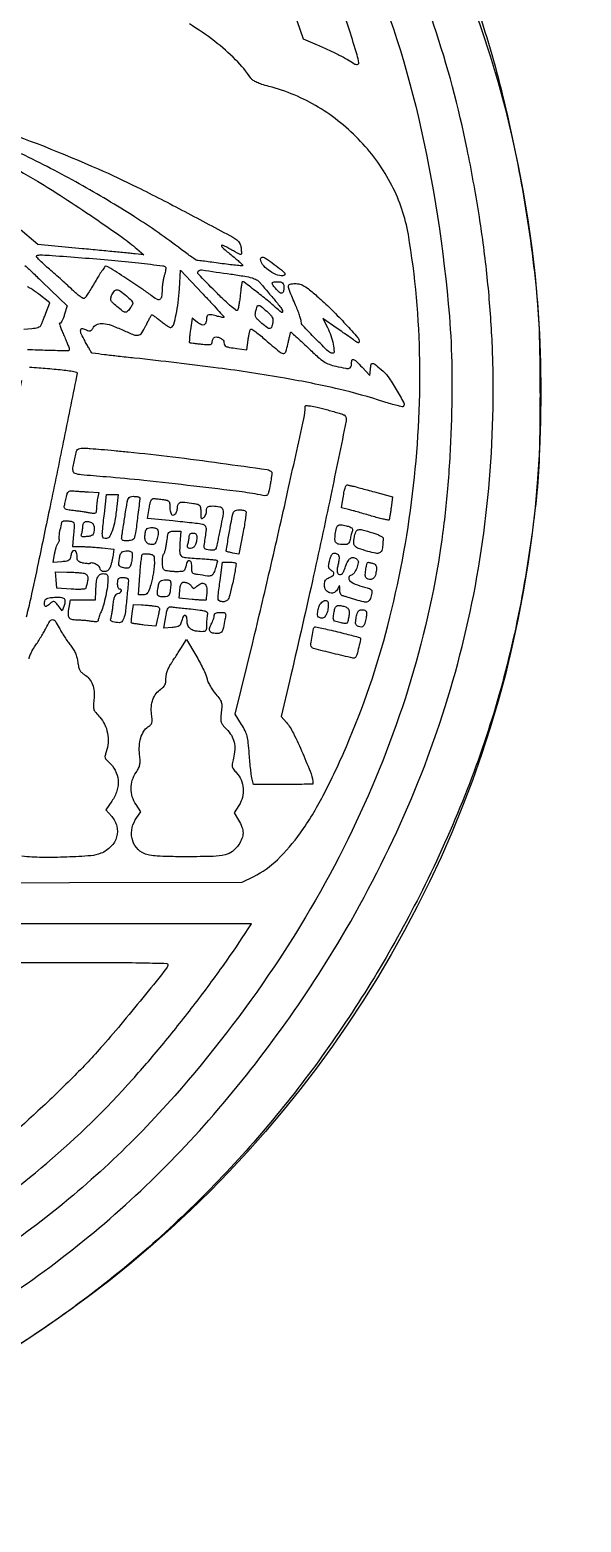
# Model space of a CAD drawing. Header units: millimetres. Extents: x 7 to 202, y 10 to 284.
# Drawn here: x 88.45 to 98.21, y 56 to 82.41 of the extents above; entities that cross this region are included whole.
import ezdxf

# ---------------------------------------------------------------- set-up
doc = ezdxf.new("R2010")
doc.units = ezdxf.units.MM
doc.layers.add('CUT', color=1, linetype='Continuous')
doc.layers.add('ENGRAVE', color=7, linetype='Continuous')

msp = doc.modelspace()

# ---------------------------------------------------------------- linework, layer by layer
at = {"layer": 'CUT'}
msp.add_circle((77.5, 76), 20, dxfattribs=at)
at = {"layer": 'ENGRAVE', "extrusion": (0, 0, -1)}
for points in [[(-32.411, 127.361, -0.000002), (-32.398, 124.768, -0.000205)], [(-77.201, 105.963, 0.000018), (-68.269, 105.993, 0.000035), (-59.395, 106.023, 0.092839)], [(-69.624, 58.502, -0.053836), (-73.36, 57.266, -0.052978), (-77.33, 56.844, -0.049887), (-81.384, 57.249, -0.05154), (-85.205, 58.44, -0.055274), (-88.605, 60.368, -0.054565), (-91.537, 63.019, -0.048055), (-93.969, 66.351, -0.031736), (-95.146, 68.66, -0.034269), (-95.986, 71.042, -0.034531), (-96.488, 73.5, -0.033252), (-96.656, 76.034, -0.01372), (-96.628, 77.058, -0.013123), (-96.543, 78.095, -0.012593), (-96.4, 79.166, -0.010534), (-96.195, 80.294, -0.062107), (-94.75, 84.593, -0.064454)], [(-95.684, 84.541, 0.04501), (-96.795, 81.356, 0.036149), (-97.421, 77.779, 0.018533), (-97.47, 77.018, 0.006773), (-97.484, 75.939, 0.006702), (-97.47, 74.865, 0.020198), (-97.421, 74.135, 0.019941), (-97.142, 72.264, 0.023803), (-96.727, 70.529, 0.024079), (-96.153, 68.859, 0.02132), (-95.401, 67.181, 0.038628), (-93.687, 64.332, 0.040454), (-91.579, 61.827, 0.041226), (-89.136, 59.736, 0.043588), (-86.427, 58.117, 0.020493)], [(-93.124, 82.724), (-93.291, 82.245), (-93.539, 82.139, 0.006673), (-93.751, 82.047, 0.01025), (-93.931, 81.96, 0.011881), (-94.078, 81.881, 0.024349), (-94.189, 81.81, -0.174331), (-94.25, 81.794, -0.43069), (-94.276, 81.825, -0.040658), (-94.246, 81.962, -0.002037), (-94.111, 82.401, -0.046736), (-93.211, 84.55, -0.038601)], [(-94.297, 83.948, 0.047544), (-95.331, 80.856, 0.036564), (-95.879, 77.338, 0.017313), (-95.922, 76.408, 0.011967), (-95.91, 75.355, 0.011856), (-95.847, 74.287, 0.015417), (-95.735, 73.314, 0.03954), (-95.151, 70.747, 0.036773), (-94.159, 68.238, 0.035604), (-92.775, 65.825, 0.032174), (-91.019, 63.546, 0.049906), (-88.569, 61.263, 0.04917), (-85.705, 59.498, 0.048036)], [(-86.091, 67.308), (-89.152, 67.317), (-92.213, 67.326), (-92.416, 67.426, -0.07949), (-92.835, 67.721, -0.044437), (-93.241, 68.195, -0.035104), (-93.645, 68.856, -0.018371), (-94.058, 69.728, -0.038152), (-94.79, 71.868, -0.03321), (-95.229, 74.195, -0.033297), (-95.356, 76.553, -0.03896), (-95.153, 78.784, -0.077525), (-94.861, 79.655, -0.069518), (-94.309, 80.433, -0.068613), (-93.558, 81.039, -0.071965), (-92.682, 81.406, 0.01343), (-92.56, 81.442, 0.030268), (-92.47, 81.476, 0.040428), (-92.406, 81.512, 0.096068), (-92.367, 81.55, -0.048064), (-92.095, 81.877, -0.030587), (-91.722, 82.205, -0.028514), (-91.277, 82.51, -0.026231)], [(-87.727, 80.707, 0.019937), (-89.664, 79.945, 0.011553), (-90.351, 79.623, 0.005924), (-91.197, 79.19, 0.001956), (-92.048, 78.738, 0.128844), (-92.168, 78.626, 0.093924), (-92.185, 78.583, 0.028224), (-92.195, 78.512, 0.02182), (-92.197, 78.443, 0.411577), (-92.184, 78.429, 0.118051), (-92.175, 78.432, 0.001886), (-92.127, 78.456, 0.004843), (-92.073, 78.485, 0.003178), (-92.011, 78.519, -0.007676), (-91.862, 78.599, -0.619696), (-91.845, 78.587, -0.177637), (-91.868, 78.548, -0.004435), (-92.028, 78.415, 0.007313), (-92.106, 78.351, 0.012298), (-92.169, 78.294, 0.00598), (-92.219, 78.246, 0.41496), (-92.219, 78.235, 0.222172), (-92.205, 78.23, 0.002012), (-92.096, 78.24, 0.006357), (-91.97, 78.254, 0.004005), (-91.823, 78.274, -0.000906), (-91.674, 78.294, -0.001364), (-91.545, 78.311, -0.000528), (-91.434, 78.325, -0.031859), (-91.414, 78.327, 0.148617), (-91.396, 78.332, 0.003337), (-91.32, 78.384, 0.007232), (-91.232, 78.446, 0.004794), (-91.133, 78.521, -0.02107), (-90.306, 79.098, -0.014661), (-89.328, 79.681, -0.014553), (-88.306, 80.213, -0.019204)], [(-87.923, 80.107, 0.009481), (-88.586, 79.728, 0.009205), (-89.05, 79.439, 0.005491), (-89.591, 79.08, 0.004786), (-90.09, 78.733, 0.025903), (-90.349, 78.529), (-90.468, 78.424), (-90.314, 78.442, -0.003542), (-90.216, 78.452, -0.000333), (-89.975, 78.476, -0.000427), (-89.688, 78.504, -0.000336), (-89.376, 78.534), (-88.592, 78.608), (-88.247, 78.905, -0.020115)], [(-88.366, 78.237, 0.003067), (-88.511, 78.101, 0.001905), (-88.679, 77.941), (-89.113, 77.523), (-89.062, 77.359, 0.019528), (-89.04, 77.298, 0.034238), (-89.017, 77.249, 0.040888), (-88.995, 77.217, 0.377733), (-88.98, 77.215, -0.677312), (-88.974, 77.21, -0.01842), (-88.988, 77.163, -0.015922), (-89.013, 77.095, -0.007841), (-89.05, 77.011, 0.006111), (-89.089, 76.923, 0.008278), (-89.121, 76.842, 0.005881), (-89.147, 76.774, 0.086368), (-89.151, 76.749, 0.419358), (-89.126, 76.725, 0.002283), (-88.763, 76.733, 0.004328), (-88.413, 76.746, 0.124446)], [(-88.347, 77.112), (-88.489, 77.122, -0.025855), (-88.545, 77.129, -0.034087), (-88.595, 77.142, -0.036303), (-88.633, 77.157, -0.184863), (-88.648, 77.174, -0.000547), (-88.658, 77.199, -0.000064), (-88.681, 77.255, -0.000077), (-88.708, 77.323, -0.000063), (-88.736, 77.394), (-88.808, 77.574), (-88.612, 77.727, -0.01236), (-88.536, 77.784, -0.020198), (-88.468, 77.828, -0.015182), (-88.413, 77.859, -0.347689)], [(-88.446, 76.438, 0.010285), (-88.609, 76.428, 0.001745), (-88.92, 76.401, 0.007029), (-89.061, 76.386, 0.011558), (-89.18, 76.37, 0.005268), (-89.278, 76.352, 0.360892), (-89.288, 76.34, 0.050298), (-89.281, 76.276, 0.000076), (-89.044, 75.113, 0.000719), (-88.811, 73.98, 0.001015), (-88.6, 72.972, 0.001787), (-88.467, 72.349, 0.009652), (-88.386, 72.013, 0.015051)], [(-87.944, 74.342, -0.000356), (-88.308, 76.199, -0.048256)], [(-88.439, 71.277, 0.043903), (-88.459, 71.347, 0.037516), (-88.495, 71.422, 0.021299), (-88.548, 71.507, -0.008422), (-88.597, 71.581, -0.005912), (-88.651, 71.667, -0.005966), (-88.7, 71.75, -0.012401), (-88.736, 71.816, 0.019346), (-88.807, 71.943, 0.252689), (-88.852, 71.97, 0.262184), (-88.898, 71.946, 0.020592), (-88.971, 71.824, -0.012907), (-89.015, 71.747, -0.008624), (-89.069, 71.661, -0.008687), (-89.124, 71.579, -0.016848), (-89.172, 71.516, 0.03239), (-89.22, 71.448, 0.036265), (-89.258, 71.377, 0.036336), (-89.284, 71.301, 0.032763), (-89.3, 71.219, -0.022409), (-89.316, 71.131, -0.067657), (-89.337, 71.074, -0.08519), (-89.37, 71.032, -0.051438), (-89.421, 70.995, 0.086453), (-89.505, 70.923, 0.08405), (-89.562, 70.825, 0.071674), (-89.589, 70.701, 0.042953), (-89.586, 70.551, -0.018274), (-89.579, 70.44, -0.08905), (-89.588, 70.379, -0.090634), (-89.618, 70.325, -0.019294), (-89.69, 70.244, 0.082417), (-89.776, 70.119, 0.063281), (-89.827, 69.962, 0.061551), (-89.837, 69.792, 0.068568), (-89.805, 69.631, -0.02514), (-89.785, 69.565, -0.118718), (-89.785, 69.526, -0.127478), (-89.803, 69.493, -0.030845), (-89.849, 69.449, 0.097329), (-89.964, 69.304, 0.100448), (-90.015, 69.128, 0.095799), (-89.994, 68.939, 0.0803), (-89.904, 68.758), (-89.796, 68.607), (-89.901, 68.487, 0.119396), (-89.992, 68.313, 0.132892), (-89.989, 68.125, 0.124987), (-89.889, 67.955, 0.098915), (-89.711, 67.835, 0.080633), (-89.53, 67.792, 0.009138), (-89.108, 67.768, 0.012007), (-88.665, 67.762, 0.023672), (-88.313, 67.783, 0.006269)], [(-87.056, 61.1, -0.03473), (-88.754, 62.353, -0.034137), (-90.273, 63.836, -0.010076), (-90.823, 64.477, -0.008532), (-91.379, 65.176, -0.008722), (-91.893, 65.87, -0.013011), (-92.315, 66.496), (-92.375, 66.59), (-89.591, 66.59), (-86.806, 66.59)], [(-87.116, 65.906), (-89.006, 65.906, 0.001032), (-89.913, 65.904, 0.004092), (-90.47, 65.897, 0.001241), (-90.876, 65.888, 0.406776), (-90.896, 65.867, 0.169896), (-90.874, 65.804, 0.001114), (-90.499, 65.335, 0.004862), (-90.111, 64.863, 0.006153), (-89.743, 64.434, 0.016074), (-89.212, 63.868, 0.009995), (-88.554, 63.237, 0.00965), (-87.913, 62.668, 0.031566)]]:
    msp.add_lwpolyline(points, format="xyb", dxfattribs=at)
for points in [[(-89.373, 78.374, 0.003641), (-89.898, 78.33, 0.004757), (-90.376, 78.281, 0.001266), (-90.806, 78.233, 0.169118), (-90.853, 78.21, 0.210805), (-90.859, 78.195, 0.021112), (-90.855, 78.157, 0.023653), (-90.847, 78.11, 0.016604), (-90.833, 78.058, -0.019449), (-90.818, 77.999, -0.013178), (-90.805, 77.93, -0.013292), (-90.796, 77.863, -0.025734), (-90.793, 77.81, 0.030758), (-90.785, 77.684, 0.240859), (-90.752, 77.637, 0.263606), (-90.698, 77.638, 0.035713), (-90.6, 77.705, -0.020868), (-90.437, 77.825, -0.004889), (-90.153, 78.012, -0.001468), (-89.845, 78.21, -0.142714), (-89.795, 78.224, -0.242367), (-89.78, 78.216, -0.005358), (-89.729, 78.143, -0.010943), (-89.671, 78.055, -0.007027), (-89.608, 77.949, 0.005213), (-89.544, 77.842, 0.007462), (-89.486, 77.749, 0.004404), (-89.435, 77.672, 0.106031), (-89.416, 77.654, 0.282834), (-89.395, 77.654, 0.017583), (-89.341, 77.69, 0.021813), (-89.277, 77.74, 0.014069), (-89.208, 77.803, -0.00509), (-89.124, 77.881, -0.002501), (-89.015, 77.98, -0.002481), (-88.902, 78.081, -0.003608), (-88.8, 78.169, 0.007304), (-88.712, 78.247, 0.010999), (-88.637, 78.318, 0.006051), (-88.577, 78.379, 0.193694), (-88.569, 78.398, 0.386633), (-88.589, 78.42, 0.031318), (-88.674, 78.423, 0.010995), (-88.845, 78.414, 0.00062)], [(-92.778, 78.257, 0.010548), (-92.906, 78.16, 0.062708), (-92.965, 78.101, 0.326202), (-92.965, 78.069, 0.24517), (-92.934, 78.053, 0.102159), (-92.808, 78.079, 0.059958), (-92.675, 78.156, 0.062044), (-92.572, 78.257, 0.170671), (-92.538, 78.351, 0.228476), (-92.552, 78.38, 0.268226), (-92.582, 78.385, 0.056619), (-92.644, 78.352, 0.00594)], [(-91.503, 77.747, 0.001999), (-91.651, 77.59, 0.003222), (-91.775, 77.454, 0.000607), (-91.884, 77.334, 0.185635), (-91.888, 77.322, 0.426296), (-91.883, 77.317, 0.022024), (-91.856, 77.319, 0.023893), (-91.82, 77.326, 0.013647), (-91.777, 77.337, -0.014797), (-91.674, 77.363, -0.090548), (-91.62, 77.365, -0.219441), (-91.591, 77.347, -0.140128), (-91.58, 77.309, 0.056928), (-91.57, 77.227, 0.221903), (-91.539, 77.189, 0.22685), (-91.49, 77.188, 0.059218), (-91.421, 77.23), (-91.324, 77.307), (-91.295, 77.096, -0.005756), (-91.285, 77.014, -0.009038), (-91.278, 76.944, -0.003785), (-91.274, 76.884, -0.237578), (-91.278, 76.875, -0.138196), (-91.288, 76.87, -0.002709), (-91.344, 76.862, -0.006277), (-91.41, 76.854, -0.004144), (-91.486, 76.846, -0.007788), (-91.601, 76.836, -0.071556), (-91.65, 76.84, -0.205153), (-91.674, 76.857, -0.13649), (-91.683, 76.889, 0.062867), (-91.686, 76.915, 0.062088), (-91.696, 76.938, 0.067692), (-91.709, 76.957, 0.114746), (-91.726, 76.968, 0.137816), (-91.775, 76.971, 0.080796), (-91.83, 76.95, 0.084306), (-91.873, 76.914, 0.178964), (-91.888, 76.873, -0.127661), (-91.899, 76.833, -0.159358), (-91.928, 76.806, -0.066), (-91.987, 76.788, -0.008821), (-92.118, 76.768), (-92.291, 76.745), (-92.316, 76.92, 0.011679), (-92.327, 76.988, 0.016621), (-92.34, 77.048, 0.012618), (-92.353, 77.096, 0.181164), (-92.364, 77.11, 0.29737), (-92.381, 77.11, 0.006846), (-92.451, 77.06, 0.01301), (-92.533, 76.997, 0.008167), (-92.626, 76.919, -0.004352), (-92.865, 76.715, -0.129953), (-92.937, 76.682, -0.368951), (-92.982, 76.708, -0.031184), (-93.021, 76.847, 0.002482), (-93.038, 76.923, 0.003786), (-93.053, 76.989, 0.0014), (-93.067, 77.046, 0.096305), (-93.071, 77.054, 0.443463), (-93.078, 77.055, 0.001023), (-93.164, 76.978, 0.005024), (-93.262, 76.889, 0.002994), (-93.377, 76.781, -0.007105), (-93.553, 76.617, -0.037071), (-93.658, 76.536, -0.058116), (-93.75, 76.489, -0.035759), (-93.868, 76.455, -0.005593), (-94.045, 76.419, -0.083991), (-94.108, 76.418, -0.270664), (-94.136, 76.441, -0.091868), (-94.147, 76.496, 0.066705), (-94.155, 76.56, 0.426842), (-94.181, 76.573, 0.117902), (-94.228, 76.545, 0.008628), (-94.334, 76.436), (-94.472, 76.291), (-94.482, 76.402, 0.027346), (-94.495, 76.487, 0.360793), (-94.518, 76.505, 0.161255), (-94.557, 76.491, 0.006703), (-94.674, 76.398, 0.067663), (-94.792, 76.271, 0.019191), (-94.939, 76.044, 0.011051), (-95.073, 75.807, 0.330878), (-95.064, 75.742, 0.253205), (-95.044, 75.737, 0.006922), (-94.954, 75.757, 0.012706), (-94.846, 75.786, 0.008175), (-94.722, 75.824, -0.022377), (-93.924, 76.048, -0.013736), (-92.966, 76.242, -0.011058), (-91.789, 76.422, -0.005639), (-90.304, 76.598, 0.001363), (-90.017, 76.629, 0.002225), (-89.774, 76.658, 0.000276), (-89.558, 76.684, 0.200555), (-89.548, 76.689, 0.033321), (-89.542, 76.699, 0.000518), (-89.509, 76.755, 0.001378), (-89.472, 76.82, 0.000912), (-89.429, 76.896, 0.021024), (-89.363, 77.025, 0.14249), (-89.353, 77.096, 0.415183), (-89.384, 77.12, 0.08784), (-89.457, 77.096, -0.055927), (-89.495, 77.081, -0.16014), (-89.523, 77.082, -0.126879), (-89.548, 77.101, -0.029682), (-89.58, 77.143, 0.16229), (-89.649, 77.198, 0.111857), (-89.75, 77.211, 0.063445), (-89.894, 77.178, 0.018857), (-90.104, 77.091, -0.012976), (-90.293, 77.011, -0.144276), (-90.373, 77.004, -0.200502), (-90.432, 77.044, -0.028999), (-90.506, 77.172, 0.002029), (-90.541, 77.242, 0.003011), (-90.573, 77.302, 0.001336), (-90.601, 77.354, 0.060229), (-90.607, 77.364, 0.369823), (-90.617, 77.365, 0.006493), (-90.661, 77.336, 0.012887), (-90.713, 77.297, 0.007809), (-90.773, 77.25, -0.016411), (-90.834, 77.203, -0.024563), (-90.891, 77.166, -0.021771), (-90.939, 77.142, -0.252443), (-90.959, 77.143, -0.187492), (-91.001, 77.199, -0.018112), (-91.043, 77.368, -0.021034), (-91.077, 77.581, -0.015038), (-91.099, 77.821), (-91.118, 78.154)], [(-92.008, 78.085, 0.004888), (-92.256, 78.046, 0.028225), (-92.386, 78.017, 0.055854), (-92.465, 77.985, 0.092894), (-92.521, 77.939, -0.000119), (-92.559, 77.895, -0.000027), (-92.623, 77.819, -0.000028), (-92.697, 77.732, -0.000027), (-92.771, 77.644, 0.010764), (-92.895, 77.491, 0.112527), (-92.928, 77.419, 0.698628), (-92.907, 77.406, 0.024264), (-92.803, 77.495, -0.018739), (-92.681, 77.601, -0.00468), (-92.475, 77.765, -0.001167), (-92.249, 77.94, -0.165584), (-92.217, 77.95, -0.361019), (-92.21, 77.945, -0.004095), (-92.199, 77.883, -0.010153), (-92.188, 77.808, -0.006169), (-92.178, 77.719, 0.007197), (-92.167, 77.628, 0.009187), (-92.154, 77.544, 0.007442), (-92.141, 77.474, 0.073366), (-92.131, 77.446, 0.458661), (-92.107, 77.441, 0.014387), (-92.018, 77.511, 0.016225), (-91.898, 77.619, 0.005909), (-91.734, 77.78, 0.003531), (-91.436, 78.083, 0.394288), (-91.435, 78.135, 0.24831), (-91.495, 78.157, 0.002033)], [(-92.926, 77.928, 0.162472), (-92.946, 77.888, 0.055129), (-92.948, 77.822, 0.058186), (-92.936, 77.763, 0.325617), (-92.912, 77.745, 0.183477), (-92.875, 77.759, 0.024099), (-92.814, 77.818, 0.025377), (-92.76, 77.884, 0.151843), (-92.745, 77.925, 0.37772), (-92.76, 77.944, 0.038717), (-92.823, 77.95, 0.03954), (-92.89, 77.946, 0.16216)], [(-93.576, 77.66, 0.015943), (-93.805, 77.446, 0.012233), (-94.043, 77.199, 0.006109), (-94.256, 76.959, 0.180744), (-94.284, 76.885, 0.206272), (-94.279, 76.873, 0.229828), (-94.267, 76.869, 0.095022), (-94.247, 76.876, 0.026996), (-94.22, 76.894, -0.004942), (-94.181, 76.922, -0.000662), (-94.098, 76.98, -0.000765), (-94, 77.048, -0.000644), (-93.896, 77.121), (-93.637, 77.3), (-93.72, 77.138, 0.03525), (-93.781, 76.995, 0.033033), (-93.822, 76.842, 0.03109), (-93.84, 76.715, 0.436458), (-93.812, 76.684, 0.193974), (-93.741, 76.713, 0.005843), (-93.51, 76.94, 0.005886), (-93.285, 77.172, 0.191673), (-93.257, 77.244, -0.072446), (-93.252, 77.28, -0.009718), (-93.228, 77.355, -0.01106), (-93.196, 77.442, -0.009102), (-93.158, 77.534, 0.003736), (-93.048, 77.793, 0.092016), (-93.032, 77.869, 0.350776), (-93.059, 77.905, 0.062117), (-93.148, 77.916, 0.064541), (-93.233, 77.905, 0.070463), (-93.31, 77.873, 0.038218), (-93.406, 77.805, 0.006605)], [(-90.162, 77.699, 0.00919), (-90.247, 77.622, 0.120097), (-90.27, 77.587, 0.199863), (-90.269, 77.553, 0.03354), (-90.235, 77.493, 0.038159), (-90.183, 77.426, 0.234849), (-90.144, 77.41, 0.145411), (-90.095, 77.429, 0.012698), (-89.992, 77.514, 0.012765), (-89.915, 77.584, 0.103168), (-89.889, 77.623, 0.162417), (-89.886, 77.661, 0.04483), (-89.906, 77.719, 0.066222), (-89.949, 77.788, 0.244481), (-89.994, 77.807, 0.139914), (-90.055, 77.784, 0.019093)], [(-92.646, 77.426, 0.019847), (-92.711, 77.365, 0.071265), (-92.744, 77.319, 0.101212), (-92.756, 77.275, 0.067141), (-92.754, 77.222, 0.037654), (-92.732, 77.142, 0.304931), (-92.703, 77.121, 0.174931), (-92.659, 77.134, 0.013416), (-92.56, 77.213, 0.016554), (-92.486, 77.279, 0.086674), (-92.454, 77.323, 0.122177), (-92.444, 77.368, 0.047474), (-92.452, 77.432, 0.031401), (-92.475, 77.512, 0.325075), (-92.502, 77.531, 0.166384), (-92.542, 77.515, 0.009107)], [(-93.725, 75.68, 0.004545), (-93.834, 75.651, 0.006721), (-93.928, 75.622, 0.003371), (-94.008, 75.597, 0.12065), (-94.024, 75.587, 0.24894), (-94.053, 75.49, 0.000739), (-93.78, 74.166, 0.003925), (-93.455, 72.658, 0.002384), (-93.048, 70.879), (-92.903, 70.258), (-92.994, 70.151, 0.060191), (-93.118, 69.96, 0.013083), (-93.283, 69.604, 0.011362), (-93.43, 69.24, 0.09056), (-93.462, 69.063, 0.40909), (-93.459, 69.059, 0.000267), (-93.308, 69.056, 0.002572), (-93.138, 69.055, 0.001542), (-92.936, 69.054), (-92.41, 69.054), (-92.386, 69.148, 0.029416), (-92.376, 69.204, 0.004545), (-92.362, 69.316, 0.005057), (-92.349, 69.449, 0.004377), (-92.338, 69.589, -0.008428), (-92.32, 69.792, -0.037386), (-92.299, 69.909, -0.050693), (-92.264, 70.004, -0.024961), (-92.201, 70.117), (-92.089, 70.298), (-92.398, 71.566, -0.00272), (-92.705, 72.86, -0.002338), (-93.015, 74.224, -0.000746), (-93.302, 75.526, -0.053947), (-93.325, 75.744, 0.429717), (-93.342, 75.759, 0.026166), (-93.418, 75.751, 0.019828), (-93.537, 75.728, 0.00524)], [(-90.195, 74.938, 0.00531), (-90.982, 74.851, 0.004284), (-91.826, 74.741, 0.000905), (-92.655, 74.624, 0.162329), (-92.733, 74.585, 0.220785), (-92.738, 74.572, 0.007043), (-92.732, 74.512, 0.012417), (-92.722, 74.441, 0.008156), (-92.707, 74.359, 0.007426), (-92.679, 74.228, 0.093855), (-92.659, 74.181, 0.227988), (-92.629, 74.164, 0.070318), (-92.576, 74.167, -0.019749), (-92.209, 74.229, -0.002129), (-91.354, 74.333, -0.00286), (-90.47, 74.433, -0.006531), (-89.801, 74.495, 0.002008), (-89.358, 74.532, 0.066478), (-89.254, 74.556, 0.291336), (-89.217, 74.604, 0.073264), (-89.223, 74.708, 0.003807), (-89.271, 74.924, 0.098994), (-89.295, 74.978, 0.219166), (-89.335, 75.001, 0.029049), (-89.434, 75.004, 0.013067), (-89.523, 74.999, 0.001582), (-89.717, 74.983, 0.001879), (-89.948, 74.962, 0.001547)], [(-89.488, 74.23), (-89.672, 74.217), (-89.651, 74.112, -0.012865), (-89.643, 74.065, -0.008966), (-89.636, 74.013, -0.00905), (-89.632, 73.962, -0.018471), (-89.63, 73.922, 0.042067), (-89.626, 73.873, 0.242177), (-89.611, 73.853, 0.144669), (-89.58, 73.848, 0.01311), (-89.502, 73.859, -0.005771), (-89.441, 73.87, -0.0028), (-89.363, 73.881, -0.002777), (-89.282, 73.892, -0.003999), (-89.21, 73.901, 0.013475), (-89.125, 73.913, 0.075787), (-89.082, 73.927, 0.182302), (-89.063, 73.947, 0.164455), (-89.062, 73.976, -0.009196), (-89.069, 74.005, -0.002975), (-89.079, 74.049, -0.002965), (-89.09, 74.097, -0.003327), (-89.1, 74.144, 0.02858), (-89.115, 74.203, 0.128986), (-89.135, 74.234, 0.156455), (-89.164, 74.247, 0.048326), (-89.214, 74.249, -0.000007), (-89.261, 74.245, -0.000002), (-89.332, 74.24, -0.000002), (-89.412, 74.235, -0.000003)], [(-94.164, 74.334, 0.009132), (-94.207, 74.324, 0.000955), (-94.306, 74.297, 0.001184), (-94.425, 74.265, 0.000948), (-94.552, 74.23), (-94.872, 74.141), (-94.848, 73.95, 0.005085), (-94.838, 73.875, 0.007121), (-94.827, 73.809, 0.004511), (-94.817, 73.753, 0.089724), (-94.811, 73.737, 0.308813), (-94.797, 73.731, 0.007164), (-94.723, 73.745, 0.013398), (-94.635, 73.766, 0.008366), (-94.532, 73.795, -0.001835), (-94.419, 73.828, -0.00158), (-94.301, 73.862, -0.001591), (-94.193, 73.893, -0.0046), (-94.118, 73.913), (-93.97, 73.951), (-93.993, 74.094, 0.00738), (-94.014, 74.221, 0.028475), (-94.033, 74.298, 0.046888), (-94.052, 74.344, 0.324254), (-94.072, 74.354, 0.008385), (-94.085, 74.351, 0.00166), (-94.109, 74.346, 0.001758), (-94.136, 74.34, 0.001634)], [(-89.991, 73.97, 0.013872), (-89.958, 73.723, 0.038152), (-89.916, 73.553, 0.057537), (-89.867, 73.445, 0.223948), (-89.808, 73.406, 0.159923), (-89.759, 73.414, 0.255243), (-89.737, 73.448, 0.04678), (-89.738, 73.536, 0.002008), (-89.772, 73.843), (-89.811, 74.186), (-89.913, 74.186), (-90.014, 74.186)], [(-90.389, 74.135, 0.229964), (-90.399, 74.105, 0.001264), (-90.361, 73.794, 0.003683), (-90.323, 73.506, 0.055646), (-90.298, 73.408, 0.16783), (-90.285, 73.392, 0.053008), (-90.255, 73.378, 0.046139), (-90.217, 73.368, 0.037151), (-90.175, 73.365, 0.02223), (-90.11, 73.368, 0.203971), (-90.085, 73.381, 0.192492), (-90.077, 73.408, 0.019539), (-90.085, 73.476, -0.001458), (-90.095, 73.537, -0.000349), (-90.111, 73.638, -0.000358), (-90.129, 73.754, -0.000354), (-90.147, 73.87, 0.005309), (-90.176, 74.048, 0.067623), (-90.196, 74.113, 0.18922), (-90.227, 74.142, 0.095226), (-90.281, 74.152, 0.017751), (-90.317, 74.151, 0.022265), (-90.35, 74.147, 0.021187), (-90.377, 74.142, 0.135985)], [(-90.819, 74.093, 0.029627), (-90.883, 74.082, 0.155953), (-90.912, 74.063, 0.151278), (-90.927, 74.031, 0.027374), (-90.93, 73.964, -0.030416), (-90.933, 73.918, -0.036357), (-90.941, 73.875, -0.039376), (-90.954, 73.842, -0.149297), (-90.968, 73.825, -0.246181), (-91.003, 73.822, -0.143954), (-91.035, 73.85, -0.089606), (-91.058, 73.904, -0.055728), (-91.067, 73.973, 0.152052), (-91.082, 74.021, 0.194457), (-91.121, 74.046, 0.077231), (-91.198, 74.049, 0.011916), (-91.349, 74.028, 0.022673), (-91.428, 74.011, 0.159732), (-91.46, 73.99, 0.151912), (-91.474, 73.954, 0.019927), (-91.478, 73.87, -0.009285), (-91.479, 73.793, -0.116196), (-91.487, 73.765, -0.382281), (-91.502, 73.76, -0.075925), (-91.529, 73.776, -0.077115), (-91.549, 73.798, -0.044437), (-91.565, 73.83, -0.043151), (-91.577, 73.866, -0.055078), (-91.58, 73.9, 0.055286), (-91.585, 73.943, 0.182321), (-91.601, 73.966, 0.133988), (-91.631, 73.978, 0.025117), (-91.692, 73.981, 0.044877), (-91.813, 73.969, 0.246497), (-91.863, 73.93, 0.143648), (-91.874, 73.85, 0.013349), (-91.838, 73.652, -0.000087), (-91.815, 73.542, -0.000092), (-91.793, 73.433, -0.000088), (-91.774, 73.34, -0.000416), (-91.763, 73.286, 0.03789), (-91.748, 73.234, 0.157239), (-91.728, 73.209, 0.143805), (-91.696, 73.199, 0.029945), (-91.636, 73.201, 0.027435), (-91.582, 73.209, 0.119437), (-91.553, 73.223, 0.179478), (-91.54, 73.245, 0.080941), (-91.539, 73.28, -0.002411), (-91.574, 73.526, -0.054706), (-91.576, 73.597, -0.215137), (-91.556, 73.632, -0.101995), (-91.508, 73.655, -0.02684), (-91.455, 73.664, -0.00233), (-91.32, 73.681, -0.003061), (-91.158, 73.699, -0.002372), (-90.981, 73.716), (-90.536, 73.759), (-90.565, 73.938, 0.014343), (-90.581, 74.027, 0.060757), (-90.599, 74.079, 0.123596), (-90.622, 74.105, 0.180851), (-90.651, 74.113, 0.003519), (-90.68, 74.11, 0.001129), (-90.724, 74.105, 0.001126), (-90.772, 74.099, 0.00126)], [(-89.155, 73.715, 0.063101), (-89.208, 73.702, 0.225741), (-89.231, 73.677, 0.08979), (-89.238, 73.627, 0.005946), (-89.228, 73.483), (-89.21, 73.263), (-89.364, 73.263, 0.010468), (-89.438, 73.261, 0.004678), (-89.535, 73.256, 0.004629), (-89.637, 73.249, 0.006261), (-89.73, 73.24), (-89.942, 73.218), (-89.919, 73.078, 0.013189), (-89.908, 73.02, 0.012451), (-89.893, 72.961, 0.012514), (-89.878, 72.91, 0.041757), (-89.864, 72.878, 0.140614), (-89.825, 72.836, 0.121476), (-89.767, 72.819, 0.160597), (-89.718, 72.833, 0.249686), (-89.698, 72.87, -0.210401), (-89.681, 72.91, -0.064281), (-89.626, 72.948, -0.063855), (-89.563, 72.972, -0.192909), (-89.518, 72.965, 0.125188), (-89.502, 72.96, 0.021784), (-89.469, 72.961, 0.022473), (-89.431, 72.965, 0.018471), (-89.39, 72.972, 0.037656), (-89.336, 72.988, 0.128136), (-89.307, 73.009, 0.132718), (-89.292, 73.041, 0.041646), (-89.288, 73.094, -0.085119), (-89.275, 73.168, -0.303216), (-89.239, 73.195, -0.30152), (-89.2, 73.172, -0.084791), (-89.179, 73.1, 0.052671), (-89.167, 73.048, 0.16868), (-89.145, 73.02, 0.110354), (-89.105, 73.004, 0.016549), (-89.018, 72.995), (-88.868, 72.984), (-88.891, 73.13, 0.016571), (-88.903, 73.189, 0.018143), (-88.918, 73.245, 0.017875), (-88.934, 73.292, 0.081134), (-88.948, 73.317, -0.042866), (-88.961, 73.335, -0.042789), (-88.97, 73.355, -0.046285), (-88.975, 73.373, -0.110803), (-88.974, 73.387, 0.10588), (-88.97, 73.444, 0.013093), (-88.992, 73.566, 0.008912), (-89.019, 73.689, 0.230604), (-89.04, 73.715, 0.091054), (-89.055, 73.719, 0.016606), (-89.084, 73.72, 0.017376), (-89.119, 73.719, 0.015003)], [(-89.556, 73.678, 0.128667), (-89.573, 73.659, 0.058144), (-89.585, 73.629, 0.050883), (-89.591, 73.591, 0.043008), (-89.59, 73.55, 0.043171), (-89.579, 73.496, 0.143786), (-89.56, 73.467, 0.125611), (-89.526, 73.45, 0.02957), (-89.463, 73.44, 0.014885), (-89.401, 73.436, 0.122284), (-89.373, 73.441, 0.28987), (-89.363, 73.457, 0.089653), (-89.369, 73.485, -0.036156), (-89.377, 73.513, -0.016793), (-89.384, 73.55, -0.016535), (-89.389, 73.589, -0.022141), (-89.391, 73.625, 0.128032), (-89.404, 73.676, 0.190239), (-89.439, 73.705, 0.147752), (-89.493, 73.706, 0.072053)], [(-92.277, 73.886, 0.169736), (-92.282, 73.865, 0.003765), (-92.269, 73.76, 0.008104), (-92.25, 73.636, 0.005337), (-92.224, 73.494), (-92.155, 73.129), (-92.047, 73.149, 0.003605), (-92.006, 73.158, 0.005342), (-91.969, 73.165, 0.002538), (-91.938, 73.173, 0.10085), (-91.932, 73.176, 0.282799), (-91.928, 73.186, 0.00029), (-91.971, 73.441, 0.002949), (-92.012, 73.672, 0.008028), (-92.044, 73.836, 0.067458), (-92.058, 73.873, 0.127001), (-92.079, 73.896, 0.106946), (-92.111, 73.909, 0.039384), (-92.161, 73.913, 0.024834), (-92.2, 73.911, 0.031638), (-92.236, 73.905, 0.032985), (-92.265, 73.896, 0.166386)], [(-90.708, 73.57, 0.153349), (-90.725, 73.504, 0.056468), (-90.709, 73.407, 0.057993), (-90.673, 73.323, 0.273357), (-90.629, 73.297, 0.076338), (-90.561, 73.308, 0.14793), (-90.516, 73.34, 0.134107), (-90.493, 73.393, 0.057951), (-90.491, 73.472, 0.029339), (-90.501, 73.533, 0.116813), (-90.518, 73.568, 0.143033), (-90.546, 73.588, 0.052459), (-90.593, 73.598, 0.041408), (-90.63, 73.599, 0.047122), (-90.665, 73.594, 0.053057), (-90.693, 73.584, 0.142583)], [(-91.11, 73.316, -0.025899), (-91.105, 73.154, -0.241754), (-91.138, 73.095, -0.129817), (-91.217, 73.067, -0.005962), (-91.505, 73.047, 0.005041), (-91.601, 73.04, 0.007676), (-91.685, 73.032, 0.003442), (-91.756, 73.024, 0.167151), (-91.768, 73.018, 0.241306), (-91.772, 73.006, 0.012965), (-91.765, 72.968, 0.01792), (-91.753, 72.921, 0.01189), (-91.736, 72.868, 0.03507), (-91.698, 72.78, 0.200216), (-91.66, 72.748, 0.109655), (-91.598, 72.742, 0.007418), (-91.421, 72.768, 0.030593), (-91.361, 72.781, 0.15053), (-91.333, 72.8, 0.153502), (-91.32, 72.832, 0.032199), (-91.319, 72.892, -0.060487), (-91.312, 72.977, -0.276158), (-91.28, 73.013, -0.360181), (-91.243, 72.997, -0.072194), (-91.217, 72.923, 0.038524), (-91.199, 72.862, 0.174103), (-91.176, 72.833, 0.11961), (-91.134, 72.821, 0.014253), (-91.037, 72.818, 0.015892), (-90.973, 72.821, 0.018074), (-90.913, 72.827, 0.017517), (-90.862, 72.836, 0.089295), (-90.835, 72.847, 0.213197), (-90.808, 72.888, 0.036797), (-90.799, 72.983, 0.039277), (-90.805, 73.081, 0.120344), (-90.83, 73.143, -0.088361), (-90.841, 73.166, -0.01066), (-90.854, 73.22, -0.012406), (-90.867, 73.285, -0.009917), (-90.878, 73.357, 0.010508), (-90.896, 73.471, 0.119317), (-90.914, 73.512, 0.195322), (-90.946, 73.531, 0.037149), (-91.015, 73.536), (-91.128, 73.536)], [(-91.409, 73.442, 0.040017), (-91.401, 73.353, 0.077127), (-91.379, 73.286, 0.109675), (-91.343, 73.244, 0.166041), (-91.299, 73.228, 0.054123), (-91.265, 73.232, 0.202417), (-91.248, 73.244, 0.169703), (-91.243, 73.266, 0.036285), (-91.251, 73.305, -0.015772), (-91.259, 73.339, -0.01145), (-91.266, 73.377, -0.011588), (-91.27, 73.414, -0.024706), (-91.272, 73.442, 0.09622), (-91.277, 73.467, 0.116482), (-91.291, 73.486, 0.107274), (-91.313, 73.498, 0.072124), (-91.341, 73.502, 0.071204), (-91.369, 73.498, 0.109912), (-91.391, 73.486, 0.119701), (-91.404, 73.467, 0.095246)], [(-94.055, 73.63, 0.019685), (-94.119, 73.611, 0.090077), (-94.153, 73.592, 0.1796), (-94.166, 73.57, 0.137126), (-94.164, 73.541, -0.0188), (-94.154, 73.513, -0.007393), (-94.143, 73.474, -0.007306), (-94.132, 73.431, -0.009052), (-94.123, 73.391, 0.043878), (-94.11, 73.346, 0.107512), (-94.091, 73.318, 0.123858), (-94.064, 73.302, 0.068843), (-94.025, 73.297, 0.036985), (-93.925, 73.304, 0.174144), (-93.874, 73.331, 0.181697), (-93.854, 73.383, 0.040893), (-93.86, 73.48, 0.01852), (-93.882, 73.596, 0.174576), (-93.909, 73.638, 0.202275), (-93.954, 73.65, 0.026013)], [(-94.523, 73.506, 0.019241), (-94.595, 73.481, 0.029202), (-94.655, 73.453, 0.028709), (-94.699, 73.426, 0.267553), (-94.708, 73.406, -0.001159), (-94.706, 73.385, -0.000389), (-94.704, 73.355, -0.000387), (-94.701, 73.321, -0.000442), (-94.699, 73.288, 0.052184), (-94.682, 73.192, 0.227731), (-94.644, 73.151, 0.148999), (-94.576, 73.144, 0.019846), (-94.434, 73.178, 0.012126), (-94.269, 73.23, 0.123293), (-94.209, 73.268, 0.194104), (-94.188, 73.323, 0.038603), (-94.197, 73.43, 0.049291), (-94.223, 73.526, 0.249761), (-94.264, 73.561, 0.122874), (-94.336, 73.56, 0.009438)], [(-90.262, 73.154, 0.080964), (-90.266, 73.129, 0.019734), (-90.265, 73.087, 0.019713), (-90.26, 73.038, 0.018506), (-90.251, 72.989, 0.02534), (-90.235, 72.93, 0.096106), (-90.216, 72.897, 0.153635), (-90.192, 72.881, 0.102864), (-90.158, 72.879, 0.025475), (-90.074, 72.897, 0.173883), (-90.04, 72.92, 0.173361), (-90.028, 72.96, 0.02529), (-90.037, 73.046, 0.024303), (-90.052, 73.117, 0.106272), (-90.072, 73.155, 0.14012), (-90.102, 73.176, 0.054655), (-90.152, 73.188, 0.042007), (-90.191, 73.189, 0.062483), (-90.224, 73.183, 0.078757), (-90.249, 73.171, 0.155672)], [(-93.9, 73.131, 0.141162), (-93.919, 73.109, 0.096908), (-93.928, 73.077, 0.055108), (-93.925, 73.028, 0.014855), (-93.911, 72.953, -0.015228), (-93.896, 72.88, -0.0498), (-93.893, 72.83, -0.084141), (-93.9, 72.798, -0.162026), (-93.917, 72.777, -0.157071), (-93.954, 72.768, -0.203584), (-93.985, 72.784, -0.080926), (-94.014, 72.833, -0.013299), (-94.052, 72.938, 0.064537), (-94.091, 73.018, 0.14246), (-94.142, 73.062, 0.189901), (-94.198, 73.065, 0.126522), (-94.253, 73.029, 0.238802), (-94.267, 72.978, 0.046569), (-94.239, 72.883, 0.046989), (-94.193, 72.794, 0.188557), (-94.145, 72.759, -0.247486), (-94.1, 72.718, -0.302355), (-94.113, 72.663, -0.089673), (-94.214, 72.6, -0.031385), (-94.378, 72.545, 0.014121), (-94.465, 72.52, 0.125525), (-94.498, 72.499, 0.202847), (-94.509, 72.469, 0.047006), (-94.502, 72.414, 0.048487), (-94.471, 72.324, 0.207868), (-94.43, 72.286, 0.139857), (-94.363, 72.283, 0.018608), (-94.225, 72.321, -0.000962), (-94.146, 72.345, -0.001199), (-94.072, 72.368, -0.000971), (-94.011, 72.386, -0.009165), (-93.984, 72.394, 0.168825), (-93.968, 72.405, 0.06178), (-93.953, 72.43, 0.052405), (-93.943, 72.463, 0.041945), (-93.939, 72.5, -0.002574), (-93.937, 72.564, -0.264839), (-93.933, 72.571, -0.445097), (-93.927, 72.569, -0.003917), (-93.906, 72.518, 0.170127), (-93.848, 72.453, 0.197065), (-93.766, 72.442, 0.180525), (-93.695, 72.493, 0.149258), (-93.668, 72.583, 0.045713), (-93.672, 72.632, 0.098071), (-93.686, 72.668, 0.103644), (-93.712, 72.694, 0.05521), (-93.753, 72.715, -0.051805), (-93.812, 72.745, -0.196618), (-93.835, 72.778, -0.247981), (-93.826, 72.812, -0.078199), (-93.783, 72.846, 0.094692), (-93.756, 72.868, 0.133142), (-93.744, 72.896, 0.07888), (-93.744, 72.938, 0.017715), (-93.758, 73.007, 0.029042), (-93.784, 73.094, 0.127367), (-93.814, 73.138, 0.219489), (-93.852, 73.149, 0.104442)], [(-90.562, 73.133, 0.04895), (-90.616, 73.121, 0.184111), (-90.642, 73.1, 0.11606), (-90.654, 73.06, 0.014564), (-90.657, 72.969, 0.027272), (-90.653, 72.896, 0.012272), (-90.64, 72.801, 0.012108), (-90.621, 72.702, 0.016151), (-90.6, 72.612, 0.011017), (-90.565, 72.497, 0.071692), (-90.538, 72.443, 0.145674), (-90.506, 72.416, 0.097974), (-90.459, 72.407), (-90.375, 72.407), (-90.4, 72.758, 0.005557), (-90.411, 72.894, 0.008512), (-90.423, 73.011, 0.003867), (-90.437, 73.11, 0.187862), (-90.446, 73.127, 0.13462), (-90.46, 73.133, 0.02452), (-90.489, 73.136, 0.024818), (-90.525, 73.136, 0.020286)], [(-92.1, 72.971, 0.237091), (-92.105, 72.956, 0.003728), (-92.09, 72.861, 0.008961), (-92.07, 72.75, 0.005706), (-92.043, 72.621, 0.004485), (-91.994, 72.411, 0.056102), (-91.966, 72.334, 0.166225), (-91.932, 72.3, 0.113093), (-91.877, 72.287, 0.078868), (-91.813, 72.298, 0.283648), (-91.787, 72.328, 0.068189), (-91.786, 72.398, 0.00242), (-91.82, 72.664), (-91.863, 72.989), (-91.973, 72.989, 0.014733), (-92.016, 72.988, 0.019385), (-92.055, 72.984, 0.017152), (-92.087, 72.978, 0.146112)], [(-94.532, 72.965, 0.144925), (-94.568, 72.943, 0.140106), (-94.587, 72.905, 0.084044), (-94.588, 72.845, 0.027292), (-94.57, 72.758, 0.135776), (-94.542, 72.71, 0.133869), (-94.493, 72.683, 0.14634), (-94.441, 72.686, 0.169813), (-94.402, 72.717, 0.157142), (-94.39, 72.768, 0.024821), (-94.402, 72.87, 0.020836), (-94.423, 72.969, 0.388282), (-94.448, 72.985, 0.013372), (-94.461, 72.982, 0.003203), (-94.482, 72.978, 0.003289), (-94.507, 72.972, 0.003252)], [(-89.398, 72.793, 0.125061), (-89.451, 72.771, 0.190493), (-89.476, 72.729, 0.093725), (-89.475, 72.656, 0.018229), (-89.443, 72.527, 0.29367), (-89.428, 72.513, 0.021371), (-89.368, 72.507, 0.022439), (-89.286, 72.505, 0.010769), (-89.181, 72.51), (-88.929, 72.527), (-88.918, 72.672), (-88.908, 72.818), (-89.106, 72.813, 0.005193), (-89.189, 72.81, 0.004849), (-89.274, 72.805, 0.004835), (-89.349, 72.799, 0.016449)], [(-89.835, 72.683, 0.037197), (-89.826, 72.558, 0.015554), (-89.796, 72.392, 0.015536), (-89.755, 72.228, 0.037873), (-89.713, 72.111, -0.013227), (-89.694, 72.067, -0.014317), (-89.679, 72.023, -0.013922), (-89.667, 71.984, -0.06475), (-89.664, 71.961, 0.228508), (-89.656, 71.944, 0.128442), (-89.634, 71.934, 0.063146), (-89.595, 71.933, 0.018197), (-89.536, 71.94, -0.012229), (-89.478, 71.949, -0.007443), (-89.409, 71.955, -0.007457), (-89.34, 71.96, -0.01307), (-89.283, 71.962, 0.053746), (-89.194, 71.972, 0.20483), (-89.149, 72.004, 0.151888), (-89.134, 72.065, 0.026528), (-89.148, 72.185), (-89.17, 72.322), (-89.392, 72.322), (-89.613, 72.322), (-89.62, 72.475, 0.014293), (-89.631, 72.637, 0.074971), (-89.654, 72.723, 0.157282), (-89.692, 72.767, 0.137458), (-89.75, 72.784, 0.048295), (-89.795, 72.779, 0.171309), (-89.82, 72.765, 0.14455), (-89.832, 72.737, 0.031233)], [(-90.182, 72.7, 0.220634), (-90.197, 72.658, 0.002825), (-90.171, 72.373, 0.00657), (-90.143, 72.106, 0.061289), (-90.115, 71.994, 0.043546), (-90.092, 71.947, 0.13992), (-90.067, 71.924, 0.124527), (-90.032, 71.916, 0.031303), (-89.973, 71.921, 0.026691), (-89.924, 71.931, 0.097198), (-89.895, 71.944, 0.180017), (-89.883, 71.963, 0.147231), (-89.885, 71.987, -0.042192), (-89.893, 72.017, -0.006592), (-89.905, 72.078, -0.007294), (-89.916, 72.15, -0.0063), (-89.926, 72.226, 0.015106), (-89.94, 72.321, 0.053887), (-89.957, 72.379, 0.092698), (-89.98, 72.414, 0.139018), (-90.012, 72.433, -0.082401), (-90.052, 72.451, -0.157848), (-90.073, 72.478, -0.314841), (-90.068, 72.5, -0.17956), (-90.041, 72.51, 0.254951), (-90.027, 72.517, 0.06271), (-90.016, 72.54, 0.048861), (-90.009, 72.573, 0.031626), (-90.006, 72.612, 0.030132), (-90.01, 72.667, 0.135966), (-90.022, 72.696, 0.172881), (-90.045, 72.71, 0.056308), (-90.086, 72.715, 0.017894), (-90.118, 72.714, 0.022393), (-90.147, 72.711, 0.021366), (-90.171, 72.706, 0.135527)], [(-90.939, 72.657, 0.114495), (-90.945, 72.639, 0.015137), (-90.946, 72.6, 0.016906), (-90.944, 72.552, 0.013446), (-90.939, 72.501, 0.021567), (-90.927, 72.429, 0.124271), (-90.91, 72.395, 0.168969), (-90.881, 72.378, 0.048978), (-90.83, 72.373, 0.032812), (-90.752, 72.378, 0.217521), (-90.721, 72.398, 0.168753), (-90.71, 72.439, 0.018488), (-90.722, 72.536, 0.025679), (-90.737, 72.604, 0.103708), (-90.756, 72.642, 0.136914), (-90.786, 72.663, 0.058806), (-90.833, 72.674, 0.029958), (-90.869, 72.676, 0.038995), (-90.902, 72.674, 0.043345), (-90.927, 72.667, 0.183079)], [(-91.238, 72.622, 0.053225), (-91.26, 72.611, 0.033165), (-91.283, 72.594, 0.033051), (-91.304, 72.574, 0.050439), (-91.318, 72.554, -0.060856), (-91.336, 72.53, -0.224278), (-91.353, 72.524, -0.141921), (-91.374, 72.532, -0.021079), (-91.41, 72.562, 0.083779), (-91.484, 72.609, 0.237722), (-91.544, 72.605, 0.213251), (-91.581, 72.553, 0.070015), (-91.586, 72.458, 0.005165), (-91.582, 72.405, 0.007813), (-91.576, 72.36, 0.003648), (-91.571, 72.321, 0.160698), (-91.567, 72.314, 0.211656), (-91.56, 72.311, 0.001702), (-91.494, 72.315, 0.005736), (-91.417, 72.32, 0.003611), (-91.328, 72.327), (-91.098, 72.349), (-91.108, 72.487, 0.028835), (-91.12, 72.576, 0.145125), (-91.143, 72.62, 0.219834), (-91.18, 72.634, 0.074688)], [(-89.067, 72.33, 0.081324), (-89.072, 72.306, 0.032901), (-89.071, 72.273, 0.031471), (-89.066, 72.237, 0.034699), (-89.056, 72.204), (-89.026, 72.124), (-88.951, 72.219, -0.014542), (-88.904, 72.276, -0.143536), (-88.878, 72.292, -0.217319), (-88.853, 72.288, -0.038886), (-88.814, 72.258, 0.025723), (-88.758, 72.212, 0.211149), (-88.727, 72.205, 0.340209), (-88.71, 72.224, 0.050166), (-88.712, 72.279, 0.087519), (-88.726, 72.319, 0.154837), (-88.751, 72.344, 0.085608), (-88.796, 72.358, 0.015109), (-88.886, 72.366, 0.017319), (-88.962, 72.369, 0.048443), (-89.015, 72.363, 0.076853), (-89.049, 72.35, 0.176478)], [(-90.667, 72.211, 0.033199), (-90.711, 72.202, 0.113605), (-90.737, 72.187, 0.173547), (-90.748, 72.167, 0.105844), (-90.746, 72.14, -0.009295), (-90.738, 72.11, -0.002949), (-90.728, 72.065, -0.002943), (-90.717, 72.015, -0.003271), (-90.707, 71.967), (-90.684, 71.852), (-90.474, 71.875, 0.004409), (-90.392, 71.885, 0.00673), (-90.322, 71.896, 0.002837), (-90.262, 71.905, 0.155443), (-90.252, 71.911, 0.211248), (-90.248, 71.92, 0.006284), (-90.251, 71.965, 0.011517), (-90.256, 72.018, 0.007574), (-90.264, 72.079), (-90.288, 72.236), (-90.429, 72.231, 0.006514), (-90.491, 72.228, 0.004975), (-90.558, 72.223, 0.005031), (-90.62, 72.217, 0.0118)], [(-91.3, 72.159, 0.005805), (-91.468, 72.14, 0.036312), (-91.553, 72.123, 0.100079), (-91.592, 72.102, 0.327639), (-91.6, 72.076, -0.052494), (-91.592, 72.048, -0.013053), (-91.586, 72.001, -0.0132), (-91.582, 71.946, -0.012905), (-91.58, 71.891, 0.01696), (-91.578, 71.814, 0.122659), (-91.567, 71.779, 0.19871), (-91.543, 71.762, 0.0576), (-91.497, 71.757, 0.047661), (-91.386, 71.768, 0.096744), (-91.305, 71.8, 0.127566), (-91.256, 71.854, 0.122355), (-91.238, 71.925, -0.041394), (-91.231, 72.013, -0.28248), (-91.204, 72.044, -0.370863), (-91.171, 72.03, -0.050618), (-91.143, 71.955, 0.036162), (-91.122, 71.891, 0.140807), (-91.096, 71.859, 0.115352), (-91.054, 71.842, 0.020593), (-90.969, 71.832), (-90.824, 71.821), (-90.846, 71.952, 0.007351), (-90.87, 72.085, 0.043535), (-90.89, 72.154, 0.106382), (-90.912, 72.187, 0.228062), (-90.941, 72.197, -0.003719), (-90.969, 72.194, -0.000175), (-91.063, 72.184, -0.000288), (-91.175, 72.172, -0.000207)], [(-91.907, 71.971, 0.009702), (-91.88, 71.83, 0.069501), (-91.856, 71.765, 0.157774), (-91.824, 71.734, 0.115536), (-91.775, 71.723, 0.048414), (-91.687, 71.733, 0.195299), (-91.643, 71.762, 0.213959), (-91.634, 71.811, 0.058294), (-91.663, 71.888, -0.018299), (-91.684, 71.932, -0.018156), (-91.701, 71.978, -0.018348), (-91.714, 72.019, -0.064606), (-91.717, 72.046, 0.145016), (-91.724, 72.07, 0.133953), (-91.743, 72.086, 0.084729), (-91.776, 72.096, 0.03101), (-91.824, 72.099, 0.023146), (-91.89, 72.096, 0.228911), (-91.913, 72.082, 0.177045), (-91.92, 72.053, 0.013147)], [(-93.736, 72.26, 0.037316), (-93.729, 72.158, 0.057559), (-93.706, 72.073, 0.076601), (-93.672, 72.016, 0.225145), (-93.631, 71.997, 0.084162), (-93.58, 72.005, 0.214375), (-93.553, 72.031, 0.125425), (-93.546, 72.079, 0.022948), (-93.56, 72.169, 0.106133), (-93.595, 72.247, 0.117425), (-93.658, 72.302, 0.241943), (-93.71, 72.302, 0.282395)], [(-93.993, 72.211, 0.056328), (-94.06, 72.187, 0.157327), (-94.096, 72.153, 0.133314), (-94.108, 72.1, 0.035951), (-94.098, 72.014, 0.017889), (-94.081, 71.938, 0.167026), (-94.062, 71.91, 0.192897), (-94.032, 71.902, 0.025198), (-93.965, 71.913, 0.014602), (-93.867, 71.937, 0.166731), (-93.834, 71.959, 0.183893), (-93.824, 71.995, 0.018514), (-93.836, 72.087, 0.02974), (-93.854, 72.17, 0.156184), (-93.88, 72.209, 0.183793), (-93.921, 72.222, 0.044292)], [(-94.364, 72.142, 0.091458), (-94.395, 72.128, 0.177517), (-94.411, 72.106, 0.098059), (-94.414, 72.07, 0.017651), (-94.404, 72.002, 0.022082), (-94.381, 71.904, 0.112076), (-94.355, 71.856, 0.20571), (-94.319, 71.838, 0.102681), (-94.269, 71.847, 0.094507), (-94.24, 71.864, 0.137911), (-94.224, 71.89, 0.087604), (-94.22, 71.928, 0.022666), (-94.227, 71.99, 0.025545), (-94.247, 72.08, 0.118163), (-94.272, 72.126, 0.184685), (-94.309, 72.145, 0.082708)], [(-93.901, 71.755, 0.002155), (-94.051, 71.718, 0.003395), (-94.179, 71.684, 0.000888), (-94.29, 71.654, 0.130576), (-94.302, 71.648, 0.257149), (-94.309, 71.621, 0.005335), (-94.276, 71.481, 0.008644), (-94.241, 71.348, 0.112458), (-94.216, 71.303, 0.275351), (-94.172, 71.289, 0.002501), (-93.822, 71.372, 0.002748), (-93.475, 71.459, 0.232863), (-93.435, 71.493, 0.134254), (-93.428, 71.54, 0.009088), (-93.448, 71.675, 0.006806), (-93.473, 71.812, 0.222675), (-93.492, 71.838, 0.175235), (-93.509, 71.841, 0.002177), (-93.621, 71.819, 0.006107), (-93.751, 71.791, 0.003922)], [(-91.39, 71.343, 0.011608), (-91.456, 71.226, 0.011201), (-91.517, 71.105, 0.011187), (-91.566, 70.996, 0.039626), (-91.59, 70.923, -0.044003), (-91.612, 70.86, -0.022921), (-91.65, 70.784, -0.022608), (-91.696, 70.71, -0.031939), (-91.744, 70.649, 0.01893), (-91.814, 70.564, 0.08919), (-91.842, 70.508, 0.0864), (-91.85, 70.445, 0.017161), (-91.841, 70.332, -0.01576), (-91.831, 70.217, -0.0897), (-91.839, 70.157, -0.099271), (-91.867, 70.106, -0.021436), (-91.935, 70.032, 0.061921), (-92.02, 69.923, 0.076945), (-92.068, 69.804, 0.072273), (-92.08, 69.67, 0.04727), (-92.056, 69.516, -0.015734), (-92.034, 69.418, -0.098967), (-92.035, 69.366, -0.114568), (-92.056, 69.323, -0.02422), (-92.111, 69.259, 0.092739), (-92.192, 69.134, 0.080443), (-92.229, 68.983, 0.079216), (-92.215, 68.825, 0.085559), (-92.153, 68.684), (-92.067, 68.554), (-92.149, 68.419, 0.045231), (-92.207, 68.3, 0.088976), (-92.226, 68.196, 0.094443), (-92.208, 68.097, 0.056151), (-92.152, 67.99, 0.078548), (-92.041, 67.87, 0.108864), (-91.91, 67.807, 0.051588), (-91.698, 67.78, 0.006572), (-91.238, 67.775, 0.003568), (-90.909, 67.777, 0.014379), (-90.707, 67.786, 0.023267), (-90.573, 67.803, 0.060983), (-90.479, 67.83, 0.121753), (-90.338, 67.938, 0.118048), (-90.261, 68.1, 0.110525), (-90.264, 68.289, 0.096476), (-90.346, 68.468), (-90.418, 68.57), (-90.332, 68.697, 0.073972), (-90.266, 68.833, 0.075286), (-90.244, 68.982, 0.075338), (-90.266, 69.131, 0.074227), (-90.332, 69.267, -0.027868), (-90.378, 69.343, -0.070574), (-90.399, 69.404, -0.062198), (-90.405, 69.472, -0.018027), (-90.396, 69.578, 0.042655), (-90.391, 69.739, 0.059339), (-90.416, 69.881, 0.069631), (-90.468, 69.994, 0.105913), (-90.543, 70.071, -0.046389), (-90.591, 70.108, -0.130873), (-90.612, 70.144, -0.089511), (-90.618, 70.194, -0.014899), (-90.608, 70.291, 0.052641), (-90.604, 70.432, 0.067643), (-90.632, 70.559, 0.07455), (-90.689, 70.664, 0.086329), (-90.772, 70.741, -0.047529), (-90.816, 70.777, -0.086879), (-90.843, 70.814, -0.079394), (-90.857, 70.861, -0.03432), (-90.862, 70.926, 0.046796), (-90.867, 70.985, 0.031486), (-90.884, 71.051, 0.03074), (-90.91, 71.116, 0.03655), (-90.942, 71.174, -0.002241), (-90.98, 71.232, -0.001049), (-91.028, 71.307, -0.00104), (-91.079, 71.387, -0.001459), (-91.124, 71.458), (-91.225, 71.62)]]:
    msp.add_lwpolyline(points, format="xyb", close=True, dxfattribs=at)

doc.saveas('drawing.dxf')
